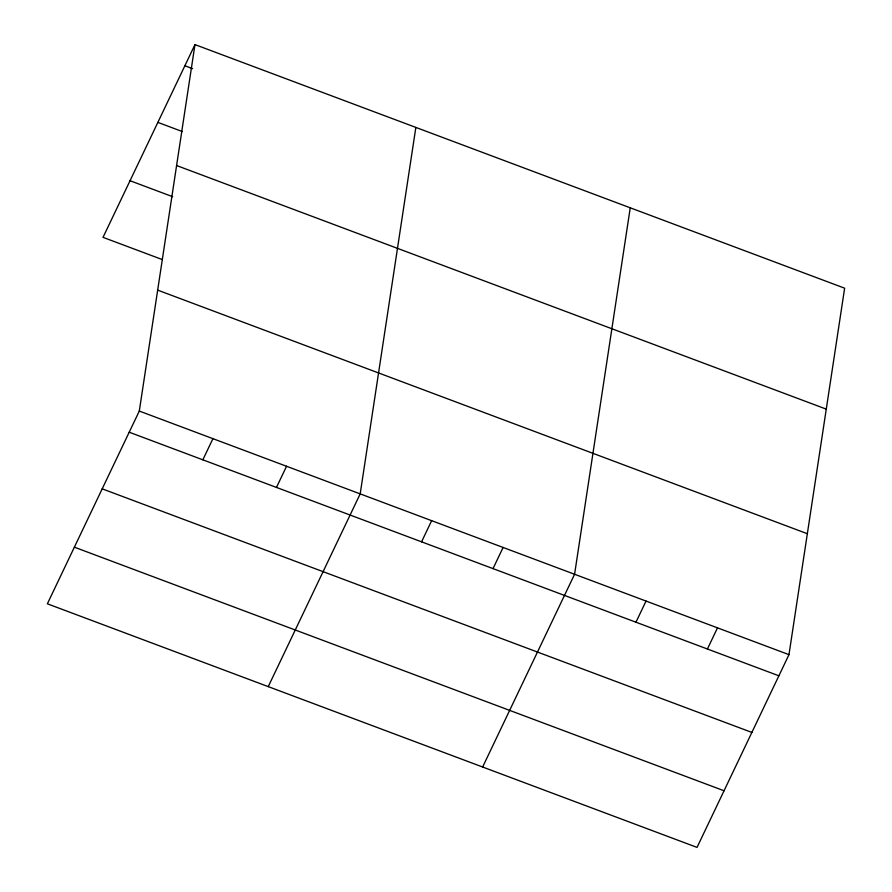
<?xml version="1.0" encoding="UTF-8"?>
<svg xmlns="http://www.w3.org/2000/svg" width="892" height="892" viewBox="0 0 892 892"><rect width="100%" height="100%" fill="white"/><g stroke="black" fill="none" stroke-linecap="round" stroke-linejoin="round"><path stroke-width="1.34" d="M139.297 411.056L194.969 44.6L844.635 288.194L788.974 654.65L697.031 847.4L47.365 603.806L139.297 411.056L788.974 654.65M415.85 127.422L360.19 493.878L268.247 686.628M630.243 207.814L574.582 574.258L482.639 767.008M194.969 44.6L103.026 237.35L162.444 259.628M202.841 459.815L212.932 438.663M276.464 487.422L286.555 466.271M421.559 541.823L431.65 520.672M493.02 568.628L503.11 547.465M635.951 622.215L646.042 601.063M707.412 649.008L717.502 627.856M184.878 65.752L192.627 68.662M157.862 122.382L182.403 131.581M176.594 165.533L826.271 409.127M130.042 180.719L172.669 196.708M157.672 290.123L807.338 533.717M129.206 432.207L778.883 675.802M102.201 488.838L751.867 732.432M74.371 547.175L724.048 790.769"/></g></svg>
